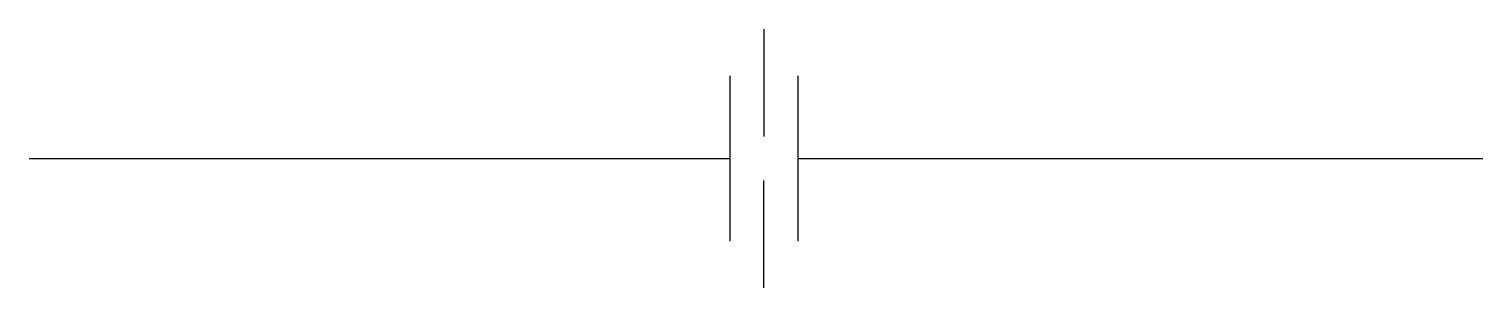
# Model space of a CAD drawing. Header units: metres. Extents: x -20766.1 to -20706.1, y -11961.4 to -11950.8.
import ezdxf

# ---------------------------------------------------------------- set-up
doc = ezdxf.new("R2010")
doc.units = ezdxf.units.M
doc.layers.add('1', color=7, linetype='Continuous')

msp = doc.modelspace()

# ---------------------------------------------------------------- linework, layer by layer
for p, q in [((-20766.08, -11956.1), (-20737.19, -11956.1)), ((-20734.39, -11956.1), (-20706.14, -11956.1))]:
    msp.add_line(p, q)
at = {"layer": '1'}
for p, q in [((-20735.79, -11950.77), (-20735.79, -11955.19)), ((-20737.19, -11952.69), (-20737.19, -11959.51)), ((-20734.39, -11952.69), (-20734.39, -11959.51)), ((-20735.79, -11961.43), (-20735.79, -11957.01))]:
    msp.add_line(p, q, dxfattribs=at)

doc.saveas('drawing.dxf')
